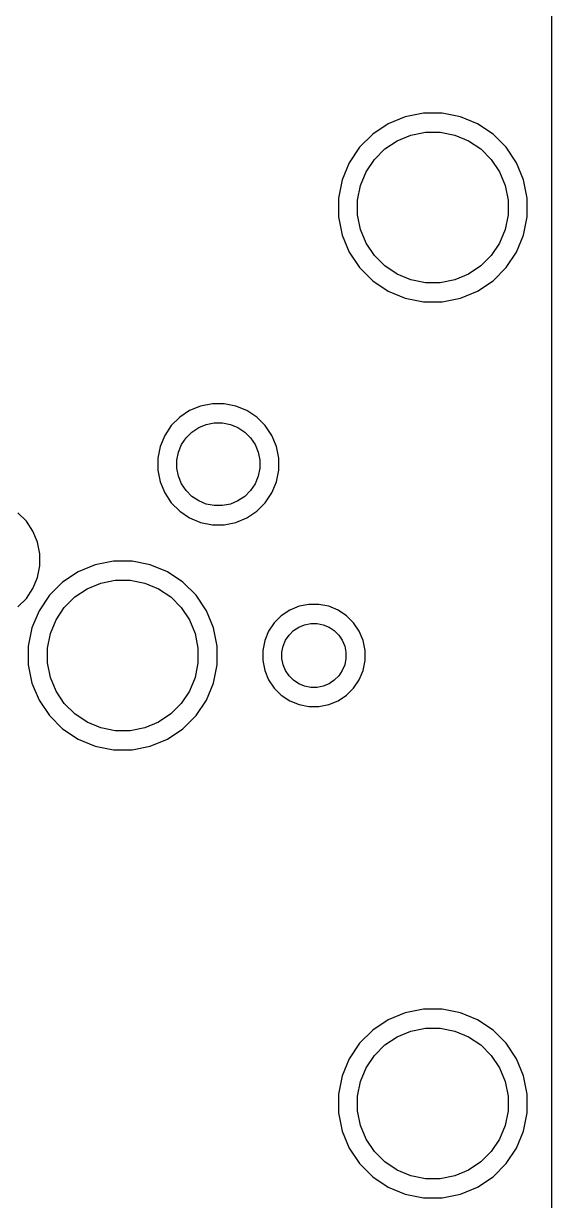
# Model space of a CAD drawing. Extents: x 3.74 to 6.89, y -5.68 to -0.93.
# Drawn here: x 6.339 to 6.891, y -3.929 to -2.698 of the extents above; entities that cross this region are included whole.
import ezdxf

# ---------------------------------------------------------------- set-up
doc = ezdxf.new("R2010")
doc.units = 0
doc.header["$MEASUREMENT"] = 0
doc.layers.add('BLACK', color=7, linetype='CONTINUOUS')

msp = doc.modelspace()

# ---------------------------------------------------------------- linework, layer by layer
at = {"layer": 'BLACK', "linetype": 'CONTINUOUS'}
for p, q in [((6.89142, -1.07141), (6.89142, -5.62851)), ((6.7576, -2.79201), (6.73852, -2.7958)), ((6.77705, -2.79201), (6.7576, -2.79201)), ((6.79612, -2.7958), (6.77705, -2.79201)), ((6.72055, -2.80325), (6.70438, -2.81405)), ((6.73852, -2.7958), (6.72055, -2.80325)), ((6.81409, -2.80325), (6.79612, -2.7958)), ((6.83027, -2.81405), (6.81409, -2.80325)), ((6.70438, -2.81405), (6.69063, -2.8278)), ((6.73003, -2.82097), (6.74436, -2.81503)), ((6.74436, -2.81503), (6.75957, -2.81201)), ((6.75957, -2.81201), (6.77508, -2.81201)), ((6.77508, -2.81201), (6.79029, -2.81503)), ((6.79029, -2.81503), (6.80462, -2.82097)), ((6.84402, -2.8278), (6.83027, -2.81405)), ((6.69063, -2.8278), (6.67982, -2.84398)), ((6.70616, -2.84055), (6.71713, -2.82959)), ((6.71713, -2.82959), (6.73003, -2.82097)), ((6.80462, -2.82097), (6.81752, -2.82959)), ((6.81752, -2.82959), (6.82848, -2.84055)), ((6.85483, -2.84398), (6.84402, -2.8278)), ((6.69754, -2.85345), (6.70616, -2.84055)), ((6.82848, -2.84055), (6.8371, -2.85345)), ((6.67982, -2.84398), (6.67238, -2.86195)), ((6.69161, -2.86778), (6.69754, -2.85345)), ((6.8371, -2.85345), (6.84304, -2.86778)), ((6.86227, -2.86195), (6.85483, -2.84398)), ((6.67238, -2.86195), (6.66858, -2.88102)), ((6.86606, -2.88102), (6.86227, -2.86195)), ((6.68858, -2.88299), (6.69161, -2.86778)), ((6.84304, -2.86778), (6.84606, -2.88299)), ((6.66858, -2.88102), (6.66858, -2.90047)), ((6.68858, -2.8985), (6.68858, -2.88299)), ((6.84606, -2.88299), (6.84606, -2.8985)), ((6.86606, -2.90047), (6.86606, -2.88102)), ((6.66858, -2.90047), (6.67238, -2.91955)), ((6.69161, -2.91372), (6.68858, -2.8985)), ((6.84606, -2.8985), (6.84304, -2.91372)), ((6.86227, -2.91955), (6.86606, -2.90047)), ((6.69754, -2.92805), (6.69161, -2.91372)), ((6.84304, -2.91372), (6.8371, -2.92805)), ((6.67238, -2.91955), (6.67982, -2.93752)), ((6.70616, -2.94094), (6.69754, -2.92805)), ((6.8371, -2.92805), (6.82848, -2.94094)), ((6.85483, -2.93752), (6.86227, -2.91955)), ((6.67982, -2.93752), (6.69063, -2.95369)), ((6.71713, -2.95191), (6.70616, -2.94094)), ((6.82848, -2.94094), (6.81752, -2.95191)), ((6.84402, -2.95369), (6.85483, -2.93752)), ((6.69063, -2.95369), (6.70438, -2.96744)), ((6.73003, -2.96053), (6.71713, -2.95191)), ((6.81752, -2.95191), (6.80462, -2.96053)), ((6.83027, -2.96744), (6.84402, -2.95369)), ((6.74436, -2.96646), (6.73003, -2.96053)), ((6.80462, -2.96053), (6.79029, -2.96646)), ((6.70438, -2.96744), (6.72055, -2.97825)), ((6.72055, -2.97825), (6.73852, -2.98569)), ((6.75957, -2.96949), (6.74436, -2.96646)), ((6.77508, -2.96949), (6.75957, -2.96949)), ((6.79029, -2.96646), (6.77508, -2.96949)), ((6.79612, -2.98569), (6.81409, -2.97825)), ((6.81409, -2.97825), (6.83027, -2.96744)), ((6.73852, -2.98569), (6.7576, -2.98949)), ((6.7576, -2.98949), (6.77705, -2.98949)), ((6.77705, -2.98949), (6.79612, -2.98569)), ((6.52445, -3.09838), (6.51293, -3.10315)), ((6.53668, -3.09594), (6.52445, -3.09838)), ((6.54915, -3.09594), (6.53668, -3.09594)), ((6.56138, -3.09838), (6.54915, -3.09594)), ((6.5729, -3.10315), (6.56138, -3.09838)), ((6.50256, -3.11008), (6.49374, -3.1189)), ((6.51293, -3.10315), (6.50256, -3.11008)), ((6.58327, -3.11008), (6.5729, -3.10315)), ((6.59209, -3.1189), (6.58327, -3.11008)), ((6.49374, -3.1189), (6.48681, -3.12926)), ((6.50927, -3.13165), (6.51531, -3.12561)), ((6.51531, -3.12561), (6.5224, -3.12087)), ((6.5224, -3.12087), (6.53028, -3.11761)), ((6.53028, -3.11761), (6.53865, -3.11594)), ((6.53865, -3.11594), (6.54718, -3.11594)), ((6.54718, -3.11594), (6.55555, -3.11761)), ((6.55555, -3.11761), (6.56343, -3.12087)), ((6.56343, -3.12087), (6.57052, -3.12561)), ((6.57052, -3.12561), (6.57655, -3.13165)), ((6.59902, -3.12926), (6.59209, -3.1189)), ((6.48681, -3.12926), (6.48204, -3.14079)), ((6.50454, -3.13874), (6.50927, -3.13165)), ((6.57655, -3.13165), (6.58129, -3.13874)), ((6.60379, -3.14079), (6.59902, -3.12926)), ((6.48204, -3.14079), (6.47961, -3.15302)), ((6.49961, -3.15499), (6.50127, -3.14662)), ((6.50127, -3.14662), (6.50454, -3.13874)), ((6.58129, -3.13874), (6.58456, -3.14662)), ((6.58456, -3.14662), (6.58622, -3.15499)), ((6.60622, -3.15302), (6.60379, -3.14079)), ((6.47961, -3.15302), (6.47961, -3.16549)), ((6.49961, -3.16352), (6.49961, -3.15499)), ((6.58622, -3.15499), (6.58622, -3.16352)), ((6.60622, -3.16549), (6.60622, -3.15302)), ((6.47961, -3.16549), (6.48204, -3.17772)), ((6.50127, -3.17188), (6.49961, -3.16352)), ((6.50454, -3.17977), (6.50127, -3.17188)), ((6.58456, -3.17188), (6.58129, -3.17977)), ((6.58622, -3.16352), (6.58456, -3.17188)), ((6.60379, -3.17772), (6.60622, -3.16549)), ((6.48204, -3.17772), (6.48681, -3.18924)), ((6.50927, -3.18686), (6.50454, -3.17977)), ((6.51531, -3.19289), (6.50927, -3.18686)), ((6.57655, -3.18686), (6.57052, -3.19289)), ((6.58129, -3.17977), (6.57655, -3.18686)), ((6.59902, -3.18924), (6.60379, -3.17772)), ((6.48681, -3.18924), (6.49374, -3.19961)), ((6.49374, -3.19961), (6.50256, -3.20843)), ((6.5224, -3.19763), (6.51531, -3.19289)), ((6.53028, -3.20089), (6.5224, -3.19763)), ((6.56343, -3.19763), (6.55555, -3.20089)), ((6.57052, -3.19289), (6.56343, -3.19763)), ((6.58327, -3.20843), (6.59209, -3.19961)), ((6.59209, -3.19961), (6.59902, -3.18924)), ((6.34209, -3.2189), (6.33327, -3.21008)), ((6.50256, -3.20843), (6.51293, -3.21535)), ((6.53865, -3.20256), (6.53028, -3.20089)), ((6.54718, -3.20256), (6.53865, -3.20256)), ((6.55555, -3.20089), (6.54718, -3.20256)), ((6.5729, -3.21535), (6.58327, -3.20843)), ((6.34902, -3.22926), (6.34209, -3.2189)), ((6.51293, -3.21535), (6.52445, -3.22013)), ((6.52445, -3.22013), (6.53668, -3.22256)), ((6.53668, -3.22256), (6.54915, -3.22256)), ((6.54915, -3.22256), (6.56138, -3.22013)), ((6.56138, -3.22013), (6.5729, -3.21535)), ((6.35379, -3.24079), (6.34902, -3.22926)), ((6.35622, -3.25302), (6.35379, -3.24079)), ((6.35622, -3.26549), (6.35622, -3.25302)), ((6.43319, -3.26051), (6.41411, -3.26431)), ((6.45264, -3.26051), (6.43319, -3.26051)), ((6.47171, -3.26431), (6.45264, -3.26051)), ((6.35379, -3.27772), (6.35622, -3.26549)), ((6.39614, -3.27175), (6.37997, -3.28256)), ((6.41411, -3.26431), (6.39614, -3.27175)), ((6.48968, -3.27175), (6.47171, -3.26431)), ((6.50586, -3.28256), (6.48968, -3.27175)), ((6.34902, -3.28924), (6.35379, -3.27772)), ((6.37997, -3.28256), (6.36622, -3.29631)), ((6.40562, -3.28947), (6.41995, -3.28354)), ((6.41995, -3.28354), (6.43516, -3.28051)), ((6.43516, -3.28051), (6.45067, -3.28051)), ((6.45067, -3.28051), (6.46588, -3.28354)), ((6.46588, -3.28354), (6.48021, -3.28947)), ((6.51961, -3.29631), (6.50586, -3.28256)), ((6.34209, -3.29961), (6.34902, -3.28924)), ((6.36622, -3.29631), (6.35541, -3.31248)), ((6.38175, -3.30906), (6.39272, -3.29809)), ((6.39272, -3.29809), (6.40562, -3.28947)), ((6.48021, -3.28947), (6.49311, -3.29809)), ((6.49311, -3.29809), (6.50407, -3.30906)), ((6.53042, -3.31248), (6.51961, -3.29631)), ((6.33327, -3.30843), (6.34209, -3.29961)), ((6.37313, -3.32195), (6.38175, -3.30906)), ((6.50407, -3.30906), (6.51269, -3.32195)), ((6.62732, -3.30784), (6.61759, -3.31187)), ((6.63765, -3.30579), (6.62732, -3.30784)), ((6.64818, -3.30579), (6.63765, -3.30579)), ((6.65851, -3.30784), (6.64818, -3.30579)), ((6.66824, -3.31187), (6.65851, -3.30784)), ((6.35541, -3.31248), (6.34797, -3.33045)), ((6.3672, -3.33628), (6.37313, -3.32195)), ((6.51269, -3.32195), (6.51863, -3.33628)), ((6.53786, -3.33045), (6.53042, -3.31248)), ((6.60883, -3.31772), (6.60138, -3.32517)), ((6.61759, -3.31187), (6.60883, -3.31772)), ((6.67699, -3.31772), (6.66824, -3.31187)), ((6.68444, -3.32517), (6.67699, -3.31772)), ((6.34797, -3.33045), (6.34417, -3.34953)), ((6.54165, -3.34953), (6.53786, -3.33045)), ((6.59553, -3.33393), (6.5915, -3.34366)), ((6.60138, -3.32517), (6.59553, -3.33393)), ((6.61692, -3.33792), (6.62158, -3.33326)), ((6.62158, -3.33326), (6.62706, -3.3296)), ((6.62706, -3.3296), (6.63315, -3.32707)), ((6.63315, -3.32707), (6.63962, -3.32579)), ((6.63962, -3.32579), (6.64621, -3.32579)), ((6.64621, -3.32579), (6.65267, -3.32707)), ((6.65267, -3.32707), (6.65876, -3.3296)), ((6.65876, -3.3296), (6.66425, -3.33326)), ((6.66425, -3.33326), (6.66891, -3.33792)), ((6.69029, -3.33393), (6.68444, -3.32517)), ((6.69432, -3.34366), (6.69029, -3.33393)), ((6.36417, -3.3515), (6.3672, -3.33628)), ((6.51863, -3.33628), (6.52165, -3.3515)), ((6.5915, -3.34366), (6.58945, -3.35399)), ((6.61073, -3.34949), (6.61326, -3.3434)), ((6.61326, -3.3434), (6.61692, -3.33792)), ((6.66891, -3.33792), (6.67257, -3.3434)), ((6.67257, -3.3434), (6.67509, -3.34949)), ((6.69638, -3.35399), (6.69432, -3.34366)), ((6.34417, -3.34953), (6.34417, -3.36898)), ((6.36417, -3.36701), (6.36417, -3.3515)), ((6.52165, -3.3515), (6.52165, -3.36701)), ((6.54165, -3.36898), (6.54165, -3.34953)), ((6.58945, -3.35399), (6.58945, -3.36452)), ((6.60945, -3.35596), (6.61073, -3.34949)), ((6.60945, -3.36255), (6.60945, -3.35596)), ((6.67509, -3.34949), (6.67638, -3.35596)), ((6.67638, -3.35596), (6.67638, -3.36255)), ((6.69638, -3.36452), (6.69638, -3.35399)), ((6.34417, -3.36898), (6.34797, -3.38805)), ((6.3672, -3.38222), (6.36417, -3.36701)), ((6.52165, -3.36701), (6.51863, -3.38222)), ((6.53786, -3.38805), (6.54165, -3.36898)), ((6.58945, -3.36452), (6.5915, -3.37485)), ((6.61073, -3.36901), (6.60945, -3.36255)), ((6.61326, -3.3751), (6.61073, -3.36901)), ((6.67509, -3.36901), (6.67257, -3.3751)), ((6.67638, -3.36255), (6.67509, -3.36901)), ((6.69432, -3.37485), (6.69638, -3.36452)), ((6.37313, -3.39655), (6.3672, -3.38222)), ((6.51863, -3.38222), (6.51269, -3.39655)), ((6.5915, -3.37485), (6.59553, -3.38458)), ((6.59553, -3.38458), (6.60138, -3.39333)), ((6.61692, -3.38058), (6.61326, -3.3751)), ((6.62158, -3.38525), (6.61692, -3.38058)), ((6.66891, -3.38058), (6.66425, -3.38525)), ((6.67257, -3.3751), (6.66891, -3.38058)), ((6.68444, -3.39333), (6.69029, -3.38458)), ((6.69029, -3.38458), (6.69432, -3.37485)), ((6.34797, -3.38805), (6.35541, -3.40602)), ((6.38175, -3.40945), (6.37313, -3.39655)), ((6.51269, -3.39655), (6.50407, -3.40945)), ((6.53042, -3.40602), (6.53786, -3.38805)), ((6.60138, -3.39333), (6.60883, -3.40078)), ((6.62706, -3.38891), (6.62158, -3.38525)), ((6.63315, -3.39143), (6.62706, -3.38891)), ((6.63962, -3.39272), (6.63315, -3.39143)), ((6.64621, -3.39272), (6.63962, -3.39272)), ((6.65267, -3.39143), (6.64621, -3.39272)), ((6.65876, -3.38891), (6.65267, -3.39143)), ((6.66425, -3.38525), (6.65876, -3.38891)), ((6.67699, -3.40078), (6.68444, -3.39333)), ((6.35541, -3.40602), (6.36622, -3.4222)), ((6.51961, -3.4222), (6.53042, -3.40602)), ((6.60883, -3.40078), (6.61759, -3.40663)), ((6.61759, -3.40663), (6.62732, -3.41066)), ((6.65851, -3.41066), (6.66824, -3.40663)), ((6.66824, -3.40663), (6.67699, -3.40078)), ((6.39272, -3.42041), (6.38175, -3.40945)), ((6.40562, -3.42903), (6.39272, -3.42041)), ((6.49311, -3.42041), (6.48021, -3.42903)), ((6.50407, -3.40945), (6.49311, -3.42041)), ((6.62732, -3.41066), (6.63765, -3.41272)), ((6.63765, -3.41272), (6.64818, -3.41272)), ((6.64818, -3.41272), (6.65851, -3.41066)), ((6.36622, -3.4222), (6.37997, -3.43595)), ((6.41995, -3.43497), (6.40562, -3.42903)), ((6.48021, -3.42903), (6.46588, -3.43497)), ((6.50586, -3.43595), (6.51961, -3.4222)), ((6.37997, -3.43595), (6.39614, -3.44675)), ((6.43516, -3.43799), (6.41995, -3.43497)), ((6.45067, -3.43799), (6.43516, -3.43799)), ((6.46588, -3.43497), (6.45067, -3.43799)), ((6.48968, -3.44675), (6.50586, -3.43595)), ((6.39614, -3.44675), (6.41411, -3.4542)), ((6.41411, -3.4542), (6.43319, -3.45799)), ((6.43319, -3.45799), (6.45264, -3.45799)), ((6.45264, -3.45799), (6.47171, -3.4542)), ((6.47171, -3.4542), (6.48968, -3.44675)), ((6.7576, -3.72902), (6.73852, -3.73281)), ((6.77705, -3.72902), (6.7576, -3.72902)), ((6.79612, -3.73281), (6.77705, -3.72902)), ((6.72055, -3.74025), (6.70438, -3.75106)), ((6.73852, -3.73281), (6.72055, -3.74025)), ((6.81409, -3.74025), (6.79612, -3.73281)), ((6.83027, -3.75106), (6.81409, -3.74025)), ((6.70438, -3.75106), (6.69063, -3.76481)), ((6.73003, -3.75798), (6.74436, -3.75204)), ((6.74436, -3.75204), (6.75957, -3.74902)), ((6.75957, -3.74902), (6.77508, -3.74902)), ((6.77508, -3.74902), (6.79029, -3.75204)), ((6.79029, -3.75204), (6.80462, -3.75798)), ((6.84402, -3.76481), (6.83027, -3.75106)), ((6.69063, -3.76481), (6.67982, -3.78098)), ((6.71713, -3.76659), (6.73003, -3.75798)), ((6.80462, -3.75798), (6.81752, -3.76659)), ((6.85483, -3.78098), (6.84402, -3.76481)), ((6.69754, -3.79046), (6.70616, -3.77756)), ((6.70616, -3.77756), (6.71713, -3.76659)), ((6.81752, -3.76659), (6.82848, -3.77756)), ((6.82848, -3.77756), (6.8371, -3.79046)), ((6.67982, -3.78098), (6.67238, -3.79895)), ((6.69161, -3.80479), (6.69754, -3.79046)), ((6.8371, -3.79046), (6.84304, -3.80479)), ((6.86227, -3.79895), (6.85483, -3.78098)), ((6.67238, -3.79895), (6.66858, -3.81803)), ((6.86606, -3.81803), (6.86227, -3.79895)), ((6.68858, -3.82), (6.69161, -3.80479)), ((6.84304, -3.80479), (6.84606, -3.82)), ((6.66858, -3.81803), (6.66858, -3.83748)), ((6.68858, -3.83551), (6.68858, -3.82)), ((6.84606, -3.82), (6.84606, -3.83551)), ((6.86606, -3.83748), (6.86606, -3.81803)), ((6.66858, -3.83748), (6.67238, -3.85656)), ((6.69161, -3.85072), (6.68858, -3.83551)), ((6.84606, -3.83551), (6.84304, -3.85072)), ((6.86227, -3.85656), (6.86606, -3.83748)), ((6.69754, -3.86505), (6.69161, -3.85072)), ((6.84304, -3.85072), (6.8371, -3.86505)), ((6.67238, -3.85656), (6.67982, -3.87453)), ((6.85483, -3.87453), (6.86227, -3.85656)), ((6.67982, -3.87453), (6.69063, -3.8907)), ((6.70616, -3.87795), (6.69754, -3.86505)), ((6.8371, -3.86505), (6.82848, -3.87795)), ((6.84402, -3.8907), (6.85483, -3.87453)), ((6.71713, -3.88892), (6.70616, -3.87795)), ((6.73003, -3.89753), (6.71713, -3.88892)), ((6.81752, -3.88892), (6.80462, -3.89753)), ((6.82848, -3.87795), (6.81752, -3.88892)), ((6.69063, -3.8907), (6.70438, -3.90445)), ((6.74436, -3.90347), (6.73003, -3.89753)), ((6.80462, -3.89753), (6.79029, -3.90347)), ((6.83027, -3.90445), (6.84402, -3.8907)), ((6.70438, -3.90445), (6.72055, -3.91526)), ((6.75957, -3.9065), (6.74436, -3.90347)), ((6.77508, -3.9065), (6.75957, -3.9065)), ((6.79029, -3.90347), (6.77508, -3.9065)), ((6.81409, -3.91526), (6.83027, -3.90445)), ((6.72055, -3.91526), (6.73852, -3.9227)), ((6.73852, -3.9227), (6.7576, -3.9265)), ((6.77705, -3.9265), (6.79612, -3.9227)), ((6.79612, -3.9227), (6.81409, -3.91526)), ((6.7576, -3.9265), (6.77705, -3.9265))]:
    msp.add_line(p, q, dxfattribs=at)

doc.saveas('drawing.dxf')
